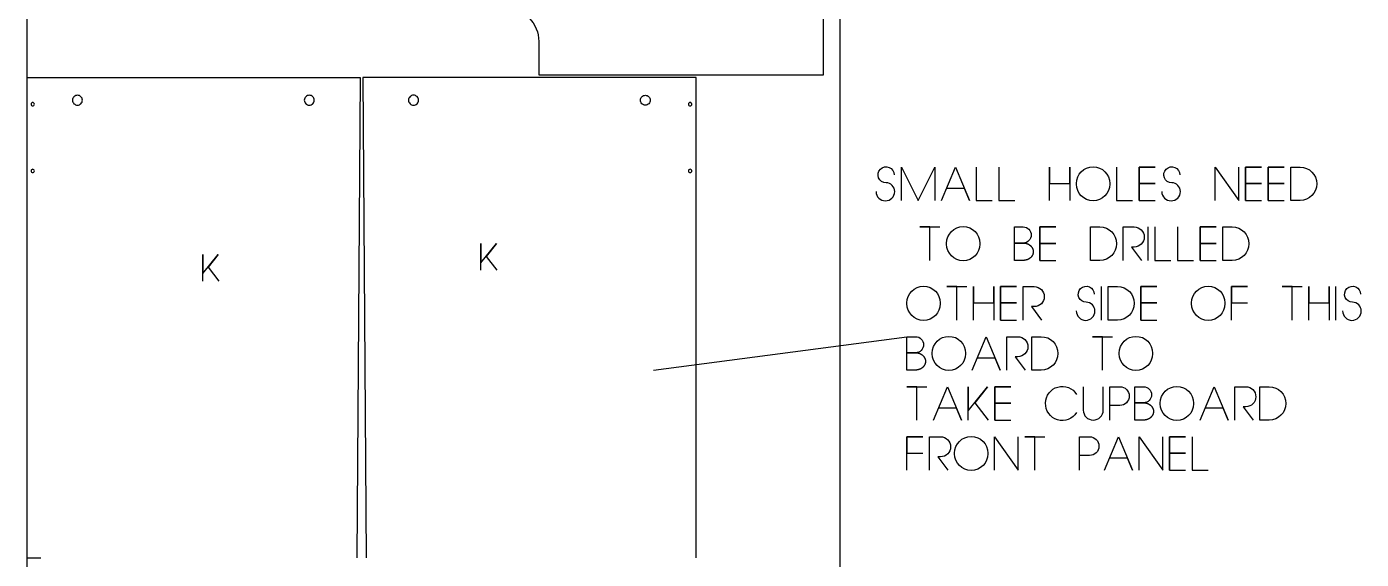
# Model space of a CAD drawing. Extents: x -841 to 7008, y -577 to 2808.
# Drawn here: x 5006 to 7008, y 722 to 1520 of the extents above; entities that cross this region are included whole.
import ezdxf

# ---------------------------------------------------------------- set-up
doc = ezdxf.new("R2010")
doc.units = 0
for name, color, linetype in [('LAYER_1', 18, 'CONTINUOUS'), ('T5_LOGOLAYER_2', 18, 'CONTINUOUS'), ('T5_LOGOLAYER_20', 18, 'CONTINUOUS')]:
    doc.layers.add(name, color=color, linetype=linetype)

msp = doc.modelspace()

# ---------------------------------------------------------------- linework, layer by layer
at = {"layer": 'LAYER_1'}
msp.add_lwpolyline([(5006.4, 0), (6226.4, 0), (6226.4, 2440), (5006.4, 2440)], close=True, dxfattribs=at)
for points in [[(6201.4, 1948), (5026.4, 1948), (5026.4, 1548), (5724.4, 1548, -0.414214), (5774.4, 1498), (5774.4, 1448), (6201.4, 1448)], [(5015.4, 1406.5, 0.414214), (5012.9, 1404, 0.414214), (5015.4, 1401.5, 0.414214), (5017.9, 1404, 0.414214)], [(5082.6, 1417.4, 0.414214), (5075.2, 1410, 0.414214), (5082.6, 1402.6, 0.414214), (5090, 1410, 0.414214)], [(5430.2, 1417.4, 0.414214), (5422.8, 1410, 0.414214), (5430.2, 1402.6, 0.414214), (5437.6, 1410, 0.414214)], [(5586.6, 1417.5, 0.414214), (5579.1, 1410, 0.414214), (5586.6, 1402.5, 0.414214), (5594.1, 1410, 0.414214)], [(5934.2, 1417.4, -0.414214), (5941.6, 1410, -0.414214), (5934.2, 1402.6, -0.414214), (5926.8, 1410, -0.414214)], [(6001.4, 1406.5, 0.414214), (5998.9, 1404, 0.414214), (6001.4, 1401.5, 0.414214), (6003.9, 1404, 0.414214)], [(5015.4, 1306.5, 0.414214), (5012.9, 1304, 0.414214), (5015.4, 1301.5, 0.414214), (5017.9, 1304, 0.414214)], [(6001.4, 1306.5, 0.414214), (5998.9, 1304, 0.414214), (6001.4, 1301.5, 0.414214), (6003.9, 1304, 0.414214)]]:
    msp.add_lwpolyline(points, format="xyb", close=True, dxfattribs=at)
for points in [[(5006.4, 1444), (5506.4, 1444), (5501.4, 724)], [(5006.4, 724), (5027.4, 724)]]:
    msp.add_lwpolyline(points, dxfattribs=at)
msp.add_lwpolyline([(6010.4, 724), (6010.4, 1444, -0.000626), (5510.4, 1444), (5515.4, 724)], format="xyb", dxfattribs=at)
at = {"layer": 'T5_LOGOLAYER_2'}
for points in [[(6280.2, 1273.2, 1), (6308.2, 1273.2, 0.415385), (6295.2, 1286.2, -0.668438), (6286.7, 1306.7, -0.668438), (6307.2, 1298.2)], [(6708.7, 1273.2, 1), (6736.7, 1273.2, 0.415385), (6723.7, 1286.2, -0.668438), (6715.2, 1306.7, -0.668438), (6735.7, 1298.2)], [(6650.9, 1170), (6650.9, 1220), (6667.4, 1220, -1), (6667.4, 1190), (6663.4, 1190), (6678.4, 1170)], [(6501, 1080.6), (6501, 1130.6), (6517.5, 1130.6, -1), (6517.5, 1100.6), (6513.5, 1100.6), (6528.5, 1080.6)], [(6580.5, 1094.1, 1), (6608.5, 1094.1, 0.415385), (6595.5, 1107.1, -0.668438), (6587, 1127.6, -0.668438), (6607.5, 1119.1)], [(6979.9, 1094.1, 1), (7007.9, 1094.1, 0.415385), (6994.9, 1107.1, -0.668438), (6986.4, 1127.6, -0.668438), (7006.9, 1119.1)], [(6476.4, 1005.6), (6476.4, 1055.6), (6492.9, 1055.6, -1), (6492.9, 1025.6), (6488.9, 1025.6), (6503.9, 1005.6)], [(6581, 942.1, -0.77786), (6534.5, 956.1, -0.756443), (6581, 969.1)], [(6590.9, 980.6), (6590.9, 945.6, 1), (6620.9, 945.6), (6620.9, 980.6)], [(6630.9, 930.6), (6630.9, 980.6), (6645.9, 980.6, -1), (6645.9, 952.6), (6630.9, 952.6)], [(6818.3, 930.6), (6818.3, 980.6), (6834.8, 980.6, -1), (6834.8, 950.6), (6830.8, 950.6), (6845.8, 930.6)], [(6360.5, 855.6), (6360.5, 905.6), (6377, 905.6, -1), (6377, 875.6), (6373, 875.6), (6388, 855.6)], [(6585.5, 855.6), (6585.5, 905.6), (6600.5, 905.6, -1), (6600.5, 877.6), (6585.5, 877.6)]]:
    msp.add_lwpolyline(points, format="xyb", dxfattribs=at)
for points in [[(6318.2, 1259.7), (6318.2, 1309.7), (6343.2, 1259.7), (6368.2, 1309.7), (6368.2, 1259.7)], [(6378.2, 1259.7), (6399.2, 1309.7), (6420.2, 1259.7), (6412.7, 1277.7), (6386.2, 1277.7)], [(6430.2, 1309.7), (6430.2, 1259.7), (6454.2, 1259.7)], [(6464.2, 1309.7), (6464.2, 1259.7), (6488.2, 1259.7)], [(6540.2, 1259.7), (6540.2, 1309.7), (6540.2, 1285.2), (6570.7, 1285.2), (6570.7, 1309.7), (6570.7, 1259.7)], [(6640.7, 1309.7), (6640.7, 1259.7), (6664.7, 1259.7)], [(6674.7, 1259.7), (6674.7, 1309.7), (6698.7, 1309.7), (6674.7, 1309.7), (6674.7, 1285.2), (6698.7, 1285.2), (6674.7, 1285.2), (6674.7, 1259.7), (6698.7, 1259.7)], [(6788.7, 1259.7), (6788.7, 1309.7), (6824.2, 1259.7), (6824.2, 1309.7)], [(6834.2, 1259.7), (6834.2, 1309.7), (6858.2, 1309.7), (6834.2, 1309.7), (6834.2, 1285.2), (6858.2, 1285.2), (6834.2, 1285.2), (6834.2, 1259.7), (6858.2, 1259.7)], [(6868.2, 1259.7), (6868.2, 1309.7), (6892.2, 1309.7), (6868.2, 1309.7), (6868.2, 1285.2), (6892.2, 1285.2), (6868.2, 1285.2), (6868.2, 1259.7), (6892.2, 1259.7)], [(6361, 1170), (6361, 1220), (6346, 1220), (6376, 1220)], [(6526, 1170), (6526, 1220), (6550, 1220), (6526, 1220), (6526, 1195.5), (6550, 1195.5), (6526, 1195.5), (6526, 1170), (6550, 1170)], [(6688.4, 1170), (6688.4, 1220)], [(6698.4, 1220), (6698.4, 1170), (6722.4, 1170)], [(6732.4, 1220), (6732.4, 1170), (6756.4, 1170)], [(6766.4, 1170), (6766.4, 1220), (6790.4, 1220), (6766.4, 1220), (6766.4, 1195.5), (6790.4, 1195.5), (6766.4, 1195.5), (6766.4, 1170), (6790.4, 1170)], [(6401.5, 1080.6), (6401.5, 1130.6), (6386.5, 1130.6), (6416.5, 1130.6)], [(6426.5, 1080.6), (6426.5, 1130.6), (6426.5, 1106.1), (6457, 1106.1), (6457, 1130.6), (6457, 1080.6)], [(6467, 1080.6), (6467, 1130.6), (6491, 1130.6), (6467, 1130.6), (6467, 1106.1), (6491, 1106.1), (6467, 1106.1), (6467, 1080.6), (6491, 1080.6)], [(6618.5, 1080.6), (6618.5, 1130.6)], [(6677.4, 1080.6), (6677.4, 1130.6), (6701.4, 1130.6), (6677.4, 1130.6), (6677.4, 1106.1), (6701.4, 1106.1), (6677.4, 1106.1), (6677.4, 1080.6), (6701.4, 1080.6)], [(6813.4, 1080.6), (6813.4, 1130.6), (6837.4, 1130.6), (6813.4, 1130.6), (6813.4, 1106.1), (6837.4, 1106.1)], [(6904.4, 1080.6), (6904.4, 1130.6), (6889.4, 1130.6), (6919.4, 1130.6)], [(6929.4, 1080.6), (6929.4, 1130.6), (6929.4, 1106.1), (6959.9, 1106.1), (6959.9, 1130.6), (6959.9, 1080.6)], [(6969.9, 1080.6), (6969.9, 1130.6)], [(5946.4, 1005.2), (6326.5, 1055.6)], [(6424.4, 1005.6), (6445.4, 1055.6), (6466.4, 1005.6), (6458.9, 1023.6), (6432.4, 1023.6)], [(6619.9, 1005.6), (6619.9, 1055.6), (6604.9, 1055.6), (6634.9, 1055.6)], [(6341.5, 930.6), (6341.5, 980.6), (6326.5, 980.6), (6356.5, 980.6)], [(6366.5, 930.6), (6387.5, 980.6), (6408.5, 930.6), (6401, 948.6), (6374.5, 948.6)], [(6418.5, 930.6), (6418.5, 980.6), (6418.5, 944.6), (6447.5, 980.6), (6428.5, 956.6), (6448.5, 930.6)], [(6458.5, 930.6), (6458.5, 980.6), (6482.5, 980.6), (6458.5, 980.6), (6458.5, 956.1), (6482.5, 956.1), (6458.5, 956.1), (6458.5, 930.6), (6482.5, 930.6)], [(6766.3, 930.6), (6787.3, 980.6), (6808.3, 930.6), (6800.8, 948.6), (6774.3, 948.6)], [(6326.5, 855.6), (6326.5, 905.6), (6350.5, 905.6), (6326.5, 905.6), (6326.5, 881.1), (6350.5, 881.1)], [(6458, 855.6), (6458, 905.6), (6493.5, 855.6), (6493.5, 905.6)], [(6518.5, 855.6), (6518.5, 905.6), (6503.5, 905.6), (6533.5, 905.6)], [(6623, 855.6), (6644, 905.6), (6665, 855.6), (6657.5, 873.6), (6631, 873.6)], [(6675, 855.6), (6675, 905.6), (6710.5, 855.6), (6710.5, 905.6)], [(6720.5, 855.6), (6720.5, 905.6), (6744.5, 905.6), (6720.5, 905.6), (6720.5, 881.1), (6744.5, 881.1), (6720.5, 881.1), (6720.5, 855.6), (6744.5, 855.6)], [(6754.5, 905.6), (6754.5, 855.6), (6778.5, 855.6)]]:
    msp.add_lwpolyline(points, dxfattribs=at)
for points in [[(6630.7, 1284.2, -1), (6580.7, 1284.2), (6580.7, 1285.2, -1), (6630.7, 1285.2)], [(6902.2, 1259.7), (6902.2, 1309.7), (6916.2, 1309.7, -1), (6916.2, 1259.7)], [(6436, 1194.5, -1), (6386, 1194.5), (6386, 1195.5, -1), (6436, 1195.5)], [(6488, 1170), (6488, 1220), (6501, 1220, -1), (6501, 1196), (6488, 1196), (6501, 1196), (6501.4, 1196), (6501.8, 1196), (6502.2, 1196), (6502.6, 1195.9), (6502.9, 1195.9), (6503.3, 1195.9), (6503.7, 1195.8), (6504, 1195.7), (6504.4, 1195.7), (6504.8, 1195.6), (6505.1, 1195.5), (6505.5, 1195.4), (6505.8, 1195.3), (6506.2, 1195.2), (6506.5, 1195.1), (6506.8, 1195), (6507.2, 1194.9), (6507.5, 1194.7), (6507.8, 1194.6), (6508.1, 1194.4), (6508.5, 1194.3), (6508.8, 1194.1), (6509.1, 1194), (6509.4, 1193.8), (6509.7, 1193.6), (6510, 1193.4), (6510.2, 1193.2), (6510.5, 1193), (6510.8, 1192.8), (6511.1, 1192.6), (6511.3, 1192.4), (6511.6, 1192.2), (6511.8, 1192), (6512.1, 1191.7), (6512.3, 1191.5), (6512.6, 1191.3), (6512.8, 1191), (6513, 1190.8), (6513.2, 1190.5), (6513.4, 1190.3), (6513.6, 1190), (6513.8, 1189.7), (6514, 1189.5), (6514.2, 1189.2), (6514.3, 1188.9), (6514.5, 1188.6), (6514.6, 1188.3), (6514.8, 1188.1), (6514.9, 1187.8), (6515.1, 1187.5), (6515.2, 1187.2), (6515.3, 1186.9), (6515.4, 1186.6), (6515.5, 1186.2), (6515.6, 1185.9), (6515.7, 1185.6), (6515.7, 1185.3), (6515.8, 1185), (6515.8, 1184.7), (6515.9, 1184.3), (6515.9, 1184), (6515.9, 1183.7), (6516, 1183.3), (6516, 1183), (6516, 1182.7), (6515.9, 1182.3), (6515.9, 1182), (6515.9, 1181.7), (6515.8, 1181.3), (6515.8, 1181), (6515.7, 1180.7), (6515.7, 1180.4), (6515.6, 1180.1), (6515.5, 1179.8), (6515.4, 1179.4), (6515.3, 1179.1), (6515.2, 1178.8), (6515.1, 1178.5), (6514.9, 1178.2), (6514.8, 1177.9), (6514.6, 1177.7), (6514.5, 1177.4), (6514.3, 1177.1), (6514.2, 1176.8), (6514, 1176.5), (6513.8, 1176.3), (6513.6, 1176), (6513.4, 1175.7), (6513.2, 1175.5), (6513, 1175.2), (6512.8, 1175), (6512.6, 1174.7), (6512.3, 1174.5), (6512.1, 1174.3), (6511.8, 1174), (6511.6, 1173.8), (6511.3, 1173.6), (6511.1, 1173.4), (6510.8, 1173.2), (6510.5, 1173), (6510.2, 1172.8), (6510, 1172.6), (6509.7, 1172.4), (6509.4, 1172.2), (6509.1, 1172), (6508.8, 1171.9), (6508.5, 1171.7), (6508.1, 1171.6), (6507.8, 1171.4), (6507.5, 1171.3), (6507.2, 1171.1), (6506.8, 1171), (6506.5, 1170.9), (6506.2, 1170.8), (6505.8, 1170.7), (6505.5, 1170.6), (6505.1, 1170.5), (6504.8, 1170.4), (6504.4, 1170.3), (6504, 1170.3), (6503.7, 1170.2), (6503.3, 1170.1), (6502.9, 1170.1), (6502.6, 1170.1), (6502.2, 1170), (6501.8, 1170), (6501.4, 1170), (6501, 1170)], [(6602, 1170), (6602, 1220), (6616, 1220, -1), (6616, 1170)], [(6800.4, 1170), (6800.4, 1220), (6814.4, 1220, -1), (6814.4, 1170)], [(6376.5, 1105.1, -1), (6326.5, 1105.1), (6326.5, 1106.1, -1), (6376.5, 1106.1)], [(6628.5, 1080.6), (6628.5, 1130.6), (6642.5, 1130.6, -1), (6642.5, 1080.6)], [(6803.4, 1105.1, -1), (6753.4, 1105.1), (6753.4, 1106.1, -1), (6803.4, 1106.1)], [(6326.5, 1005.6), (6326.5, 1055.6), (6339.5, 1055.6, -1), (6339.5, 1031.6), (6326.5, 1031.6), (6339.5, 1031.6), (6339.9, 1031.6), (6340.2, 1031.6), (6340.6, 1031.5), (6341, 1031.5), (6341.4, 1031.5), (6341.7, 1031.4), (6342.1, 1031.4), (6342.5, 1031.3), (6342.8, 1031.2), (6343.2, 1031.2), (6343.6, 1031.1), (6343.9, 1031), (6344.3, 1030.9), (6344.6, 1030.8), (6344.9, 1030.7), (6345.3, 1030.5), (6345.6, 1030.4), (6345.9, 1030.3), (6346.3, 1030.1), (6346.6, 1030), (6346.9, 1029.8), (6347.2, 1029.7), (6347.5, 1029.5), (6347.8, 1029.4), (6348.1, 1029.2), (6348.4, 1029), (6348.7, 1028.8), (6349, 1028.6), (6349.2, 1028.4), (6349.5, 1028.2), (6349.8, 1028), (6350, 1027.8), (6350.3, 1027.5), (6350.5, 1027.3), (6350.8, 1027.1), (6351, 1026.8), (6351.2, 1026.6), (6351.4, 1026.3), (6351.6, 1026.1), (6351.9, 1025.8), (6352.1, 1025.6), (6352.2, 1025.3), (6352.4, 1025), (6352.6, 1024.8), (6352.8, 1024.5), (6352.9, 1024.2), (6353.1, 1023.9), (6353.2, 1023.6), (6353.4, 1023.3), (6353.5, 1023), (6353.6, 1022.7), (6353.7, 1022.4), (6353.8, 1022.1), (6353.9, 1021.8), (6354, 1021.5), (6354.1, 1021.2), (6354.2, 1020.9), (6354.2, 1020.6), (6354.3, 1020.2), (6354.3, 1019.9), (6354.4, 1019.6), (6354.4, 1019.2), (6354.4, 1018.9), (6354.4, 1018.6), (6354.4, 1018.2), (6354.4, 1017.9), (6354.4, 1017.6), (6354.3, 1017.2), (6354.3, 1016.9), (6354.2, 1016.6), (6354.2, 1016.3), (6354.1, 1016), (6354, 1015.6), (6353.9, 1015.3), (6353.8, 1015), (6353.7, 1014.7), (6353.6, 1014.4), (6353.5, 1014.1), (6353.4, 1013.8), (6353.2, 1013.5), (6353.1, 1013.2), (6352.9, 1012.9), (6352.8, 1012.7), (6352.6, 1012.4), (6352.4, 1012.1), (6352.2, 1011.8), (6352.1, 1011.6), (6351.9, 1011.3), (6351.6, 1011), (6351.4, 1010.8), (6351.2, 1010.5), (6351, 1010.3), (6350.8, 1010.1), (6350.5, 1009.8), (6350.3, 1009.6), (6350, 1009.4), (6349.8, 1009.2), (6349.5, 1008.9), (6349.2, 1008.7), (6349, 1008.5), (6348.7, 1008.3), (6348.4, 1008.2), (6348.1, 1008), (6347.8, 1007.8), (6347.5, 1007.6), (6347.2, 1007.5), (6346.9, 1007.3), (6346.6, 1007.1), (6346.3, 1007), (6345.9, 1006.9), (6345.6, 1006.7), (6345.3, 1006.6), (6344.9, 1006.5), (6344.6, 1006.4), (6344.3, 1006.3), (6343.9, 1006.2), (6343.6, 1006.1), (6343.2, 1006), (6342.8, 1005.9), (6342.5, 1005.8), (6342.1, 1005.8), (6341.7, 1005.7), (6341.4, 1005.7), (6341, 1005.6), (6340.6, 1005.6), (6340.2, 1005.6), (6339.9, 1005.6), (6339.5, 1005.6)], [(6414.4, 1030.1, -1), (6364.4, 1030.1), (6364.4, 1031.1, -1), (6414.4, 1031.1)], [(6513.9, 1005.6), (6513.9, 1055.6), (6527.9, 1055.6, -1), (6527.9, 1005.6)], [(6694.9, 1030.1, -1), (6644.9, 1030.1), (6644.9, 1031.1, -1), (6694.9, 1031.1)], [(6756.3, 955.1, -1), (6706.3, 955.1), (6706.3, 956.1, -1), (6756.3, 956.1)], [(6668.4, 930.6), (6668.4, 980.6), (6681.4, 980.6, -1), (6681.4, 956.6), (6668.4, 956.6), (6681.4, 956.6), (6681.8, 956.6), (6682.1, 956.6), (6682.5, 956.5), (6682.9, 956.5), (6683.3, 956.5), (6683.6, 956.4), (6684, 956.4), (6684.4, 956.3), (6684.7, 956.2), (6685.1, 956.2), (6685.5, 956.1), (6685.8, 956), (6686.2, 955.9), (6686.5, 955.8), (6686.8, 955.7), (6687.2, 955.5), (6687.5, 955.4), (6687.8, 955.3), (6688.2, 955.1), (6688.5, 955), (6688.8, 954.8), (6689.1, 954.7), (6689.4, 954.5), (6689.7, 954.4), (6690, 954.2), (6690.3, 954), (6690.6, 953.8), (6690.9, 953.6), (6691.1, 953.4), (6691.4, 953.2), (6691.7, 953), (6691.9, 952.8), (6692.2, 952.5), (6692.4, 952.3), (6692.7, 952.1), (6692.9, 951.8), (6693.1, 951.6), (6693.3, 951.3), (6693.5, 951.1), (6693.8, 950.8), (6694, 950.6), (6694.1, 950.3), (6694.3, 950), (6694.5, 949.8), (6694.7, 949.5), (6694.8, 949.2), (6695, 948.9), (6695.1, 948.6), (6695.3, 948.3), (6695.4, 948), (6695.5, 947.7), (6695.6, 947.4), (6695.7, 947.1), (6695.8, 946.8), (6695.9, 946.5), (6696, 946.2), (6696.1, 945.9), (6696.1, 945.6), (6696.2, 945.2), (6696.2, 944.9), (6696.3, 944.6), (6696.3, 944.2), (6696.3, 943.9), (6696.3, 943.6), (6696.3, 943.2), (6696.3, 942.9), (6696.3, 942.6), (6696.2, 942.2), (6696.2, 941.9), (6696.1, 941.6), (6696.1, 941.3), (6696, 941), (6695.9, 940.6), (6695.8, 940.3), (6695.7, 940), (6695.6, 939.7), (6695.5, 939.4), (6695.4, 939.1), (6695.3, 938.8), (6695.1, 938.5), (6695, 938.2), (6694.8, 937.9), (6694.7, 937.7), (6694.5, 937.4), (6694.3, 937.1), (6694.1, 936.8), (6694, 936.6), (6693.8, 936.3), (6693.5, 936), (6693.3, 935.8), (6693.1, 935.5), (6692.9, 935.3), (6692.7, 935.1), (6692.4, 934.8), (6692.2, 934.6), (6691.9, 934.4), (6691.7, 934.2), (6691.4, 933.9), (6691.1, 933.7), (6690.9, 933.5), (6690.6, 933.3), (6690.3, 933.2), (6690, 933), (6689.7, 932.8), (6689.4, 932.6), (6689.1, 932.5), (6688.8, 932.3), (6688.5, 932.1), (6688.2, 932), (6687.8, 931.9), (6687.5, 931.7), (6687.2, 931.6), (6686.8, 931.5), (6686.5, 931.4), (6686.2, 931.3), (6685.8, 931.2), (6685.5, 931.1), (6685.1, 931), (6684.7, 930.9), (6684.4, 930.8), (6684, 930.8), (6683.6, 930.7), (6683.3, 930.7), (6682.9, 930.6), (6682.5, 930.6), (6682.1, 930.6), (6681.8, 930.6), (6681.4, 930.6)], [(6855.8, 930.6), (6855.8, 980.6), (6869.8, 980.6, -1), (6869.8, 930.6)], [(6448, 880.1, -1), (6398, 880.1), (6398, 881.1, -1), (6448, 881.1)]]:
    msp.add_lwpolyline(points, format="xyb", close=True, dxfattribs=at)
at = {"layer": 'T5_LOGOLAYER_20'}
for points in [[(5687.6, 1155.2), (5687.6, 1195.2), (5687.6, 1166.4), (5710.8, 1195.2), (5695.6, 1176), (5711.6, 1155.2)], [(5270.5, 1138.9), (5270.5, 1178.9), (5270.5, 1150.1), (5293.7, 1178.9), (5278.5, 1159.7), (5294.5, 1138.9)]]:
    msp.add_lwpolyline(points, dxfattribs=at)

doc.saveas('drawing.dxf')
